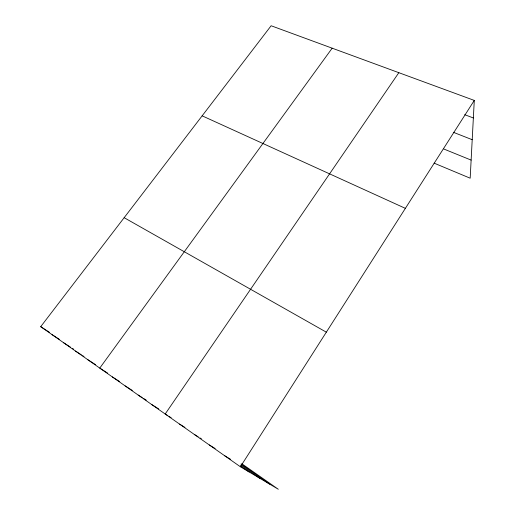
<?xml version="1.0" encoding="UTF-8"?>
<svg xmlns="http://www.w3.org/2000/svg" width="515" height="515" viewBox="0 0 515 515"><rect width="100%" height="100%" fill="white"/><g stroke="black" fill="none" stroke-linecap="round" stroke-linejoin="round"><path stroke-width="0.77" d="M241.799 463.751L278.3 489.25L240.402 466.783L40.717 326.671L271.128 25.75L474.283 100.412L470.176 178.203L434.119 163.146M240.402 466.783L474.283 100.412M398.835 72.686L165.186 414.009L167.839 415.656M332.169 48.185L99.768 368.103L107.674 373.137M464.717 114.691L473.356 117.961M453.316 132.278L472.21 139.7M443.846 149.022L471.135 160.101M202.15 115.836L405.376 208.356M124.16 217.691L326.336 332.175M224.662 455.736L230.636 459.329M209.283 444.947L215.173 448.526M194.252 434.396L198.121 436.772M200.058 437.956L201.346 438.748M179.555 424.09L184.956 427.424M169.165 416.481L171.147 417.717M151.545 404.436L158.684 408.897M138.194 395.063L142.217 397.599M143.563 398.443L146.247 400.129M125.113 385.89L132.329 390.447M112.309 376.903L119.738 381.615M87.479 359.483L95.584 364.659M75.435 351.03L81.364 354.829M82.677 355.672L83.996 356.515M63.635 342.752L70.362 347.078M72.377 348.372L73.722 349.234M40.717 326.671L49.395 332.278M52.06 334.634L59.27 339.276M240.988 464.073L269.667 484.132M241.438 465.431L259.805 478.287M240.28 465.753L249.138 471.965"/></g></svg>
